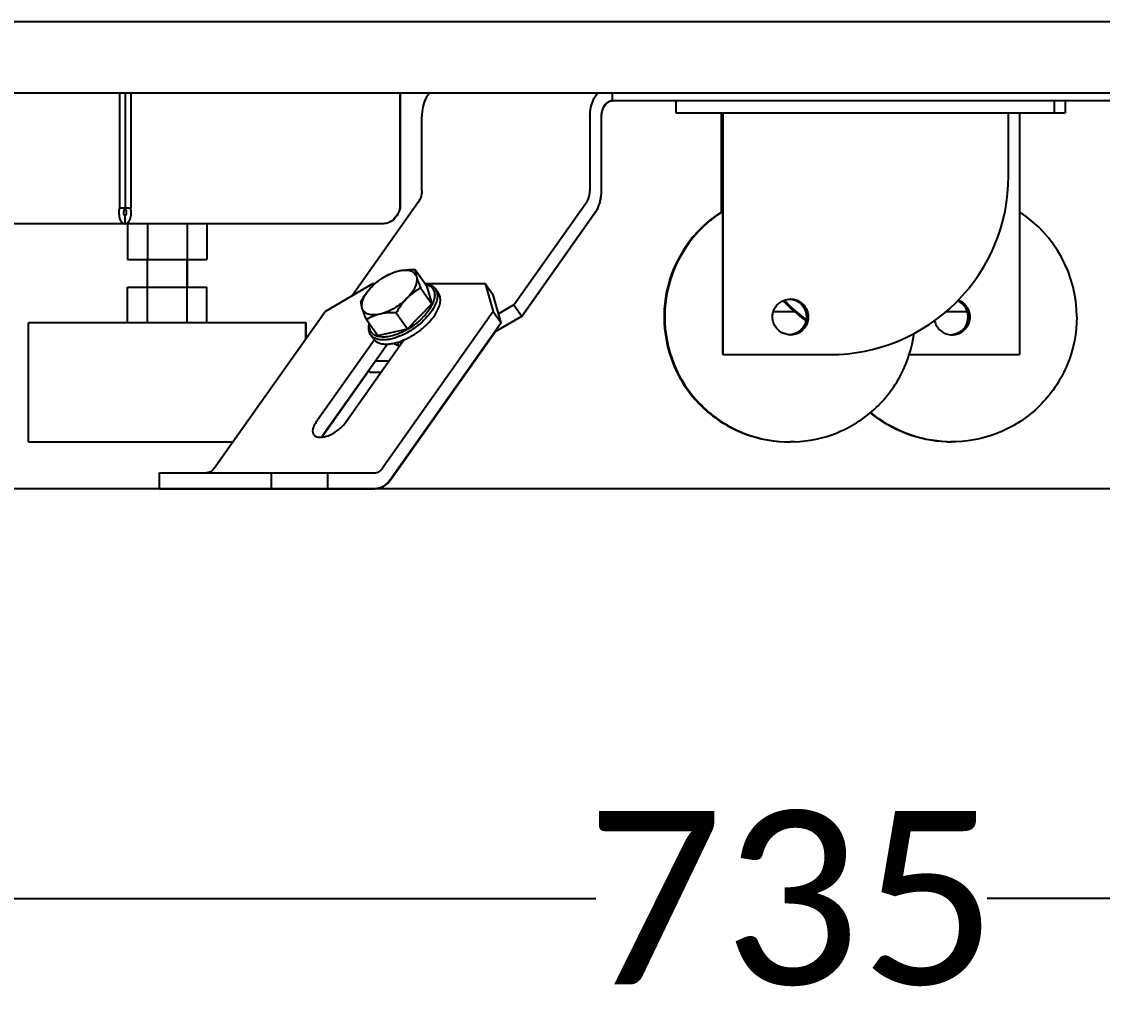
# Model space of a CAD drawing. Header units: millimetres. Extents: x 14017 to 18361, y 6223 to 10695.
# Drawn here: x 17608.7 to 17881.2, y 7869.7 to 8119.5 of the extents above; entities that cross this region are included whole.
import ezdxf

# ---------------------------------------------------------------- set-up
doc = ezdxf.new("R2010")
doc.units = ezdxf.units.MM
doc.header["$LTSCALE"] = 384.175
doc.header["$PDMODE"] = 3
doc.header["$PDSIZE"] = 8
doc.layers.get('0').update_dxf_attribs({"linetype": 'CONTINUOUS'})
doc.layers.get('Defpoints').update_dxf_attribs({"linetype": 'CONTINUOUS'})
doc.styles.get("Standard").update_dxf_attribs({"font": 'calibri.ttf'})
doc.dimstyles.get("Standard").update_dxf_attribs({"dimtxt": 43.75, "dimasz": 43.75, "dimexe": 1.5, "dimexo": 1, "dimtad": 1, "dimdsep": 46, "dimtxsty": 'Standard', "dimblk": '_FILLED', "dimblk1": '_FILLED', "dimblk2": '_FILLED', "dimcen": 0.09, "dimazin": 2, "dimtol": 1, "dimtp": 0.01, "dimtm": 0.01, "dimtfac": 1, "dimtofl": 0, "dimtmove": 0, "dimatfit": 3, "dimldrblk": '_FILLED', "dimfxl": 1, "dimtolj": 1, "dimarcsym": 0})

# ---------------------------------------------------------------- blocks, each defined once
blk = doc.blocks.new('_FILLED')
at = {"color": 0, "linetype": 'ByBlock'}
blk.add_solid([(0, 0), (-1, 0.2143), (-1, -0.2143)], dxfattribs=at)
blk = doc.blocks.new('*D315')
at = {"color": 0, "lineweight": -2}
for p, q in [((17436.23, 8000.7), (17436.23, 7896.87)), ((18169.52, 8000.7), (18169.52, 7896.87)), ((17479.98, 7898.37), (17753.54, 7898.37)), ((18125.77, 7898.37), (17852.22, 7898.37))]:
    blk.add_line(p, q, dxfattribs=at)
at = {"layer": 'Defpoints', "color": 0}
for p in [(17436.23, 8001.7), (18169.52, 8001.7), (18169.52, 7898.37)]:
    blk.add_point(p, dxfattribs=at)
at = {"color": 0, "linetype": 'ByBlock', "lineweight": -2, "xscale": 43.75, "yscale": 43.75, "zscale": 43.75, "rotation": 180}
blk.add_blockref('_FILLED', (17436.23, 7898.37), dxfattribs=at)
at = {"color": 0, "linetype": 'ByBlock', "lineweight": -2, "xscale": 43.75, "yscale": 43.75, "zscale": 43.75}
blk.add_blockref('_FILLED', (18169.52, 7898.37), dxfattribs=at)
at = {"color": 0, "insert": (17802.88, 7898.37), "char_height": 43.75, "attachment_point": 5}
blk.add_mtext('\\A1;735', dxfattribs=at)

msp = doc.modelspace()

# ---------------------------------------------------------------- linework, layer by layer
at = {"linetype": 'Continuous'}
for p, q in [((17497.14953, 8119.50494), (18148.31901, 8119.50494)), ((17497.14953, 8101.56511), (18148.31901, 8101.56511)), ((17633.41183, 8101.56511), (17633.41183, 8072.53502)), ((17634.82622, 8101.56511), (17634.82622, 8072.53502)), ((17636.24025, 8101.56511), (17636.24025, 8072.53502)), ((17704.13112, 8101.56511), (17704.13112, 8072.53502)), ((17704.17345, 8101.56511), (17704.17345, 8072.53502)), ((17757.69936, 8099.53502), (17757.69936, 8101.56511)), ((17887.69935, 8099.53502), (17757.69936, 8099.53502)), ((17773.65874, 8099.53502), (17773.65874, 8096.53502)), ((17869.05478, 8099.53502), (17869.05478, 8096.53502)), ((17871.8098, 8099.53502), (17871.8098, 8096.53502)), ((17773.65881, 8096.53502), (17871.8098, 8096.53502)), ((17785.15524, 8096.53502), (17785.15524, 8071.44416)), ((17785.17514, 8096.53502), (17785.17514, 8071.45746)), ((17785.54194, 8035.53502), (17785.54194, 8096.53502)), ((17785.55987, 8096.53502), (17785.56184, 8035.53502)), ((17857.5588, 8080.53502), (17857.55828, 8096.53502)), ((17860.3133, 8096.53502), (17860.3133, 8035.53502)), ((17709.62076, 8076.84873), (17709.62076, 8095.53502)), ((17752.04178, 8095.53502), (17752.04178, 8076.84873)), ((17754.87057, 8095.53502), (17754.87057, 8076.84873)), ((17754.94112, 8076.84873), (17754.94112, 8095.53502)), ((17785.4251, 8093.53502), (17785.54194, 8093.53502)), ((17708.79223, 8074.02031), (17692.07451, 8050.38088)), ((17732.86778, 8048.07918), (17751.21325, 8074.02031)), ((17633.41183, 8072.53502), (17636.24025, 8072.53502)), ((17734.86803, 8045.25075), (17753.2135, 8071.19188)), ((17753.28447, 8071.19188), (17734.94366, 8045.25075)), ((17699.88866, 8068.53502), (17590.99153, 8068.53502)), ((17634.82658, 8068.53502), (17634.82658, 8070.53502)), ((17635.44009, 8068.53502), (17635.44009, 8059.53502)), ((17640.439, 8068.53502), (17640.439, 8059.53502)), ((17650.439, 8068.53502), (17650.439, 8059.53502)), ((17655.44009, 8068.53502), (17655.44009, 8059.53502)), ((17635.44009, 8059.53502), (17655.44009, 8059.53502)), ((17640.44009, 8052.53502), (17640.44009, 8059.53502)), ((17650.44009, 8052.53502), (17650.44009, 8059.53502)), ((17650.48511, 8059.53502), (17650.48511, 8052.53502)), ((17707.95556, 8056.99792), (17710.79866, 8052.97769)), ((17635.44009, 8052.53502), (17655.44009, 8052.53502)), ((17635.44009, 8043.53502), (17635.44009, 8052.53502)), ((17640.439, 8043.53502), (17640.439, 8052.53502)), ((17650.439, 8043.53502), (17650.439, 8052.53502)), ((17655.44009, 8043.53502), (17655.44009, 8052.53502)), ((17685.2445, 8046.37987), (17697.31531, 8053.45094)), ((17697.31531, 8053.45094), (17697.8771, 8053.45094)), ((17699.02722, 8054.37058), (17699.26724, 8054.54032)), ((17709.32292, 8052.38823), (17712.16601, 8048.368)), ((17710.46398, 8053.45094), (17725.59599, 8053.45094)), ((17710.79866, 8052.97769), (17712.16601, 8048.368)), ((17713.82112, 8051.02474), (17713.07103, 8052.0854)), ((17725.59599, 8053.45094), (17727.59624, 8050.62251)), ((17725.59599, 8053.45094), (17727.66552, 8046.37987)), ((17729.66577, 8043.55144), (17727.59624, 8050.62251)), ((17706.02373, 8042.05528), (17712.16601, 8048.368)), ((17732.86778, 8048.07918), (17729.00319, 8045.81531)), ((17732.86778, 8048.07918), (17734.86803, 8045.25075)), ((17657.301, 8006.8668), (17685.2445, 8046.37987)), ((17695.671, 8044.37248), (17698.5141, 8040.35225)), ((17727.66552, 8046.37987), (17699.72202, 8006.8668)), ((17703.18064, 8046.07551), (17706.02373, 8042.05528)), ((17727.66552, 8046.37987), (17729.66577, 8043.55144)), ((17734.94366, 8045.25075), (17727.98474, 8041.1744)), ((17728.03802, 8041.24974), (17734.86803, 8045.25075)), ((17770.70858, 8045.04641), (17770.70858, 8045.02364)), ((17770.70933, 8045.04641), (17770.70858, 8045.03502)), ((17770.70858, 8045.03502), (17770.70933, 8045.02364)), ((17798.29753, 8046.38846), (17803.74145, 8046.38846)), ((17841.72709, 8046.38846), (17847.17101, 8046.38846)), ((17680.48511, 8043.53502), (17610.44009, 8043.53502)), ((17610.44009, 8013.53502), (17610.44009, 8043.53502)), ((17680.44009, 8039.58627), (17680.44009, 8043.53502)), ((17680.48511, 8039.64993), (17680.48511, 8043.53502)), ((17698.5141, 8040.35225), (17706.02373, 8042.05528)), ((17729.66577, 8043.55144), (17701.72227, 8004.03838)), ((17701.80632, 8004.03838), (17728.11682, 8041.25177)), ((17697.69369, 8039.23972), (17682.94225, 8018.3807)), ((17690.36593, 8018.3807), (17705.1212, 8039.24515)), ((17697.49188, 8039.47676), (17696.74179, 8040.53742)), ((17704.06751, 8038.83813), (17704.45043, 8038.29666)), ((17700.9602, 8038.20184), (17684.94251, 8015.55227)), ((17697.94416, 8033.93704), (17701.36733, 8033.93704)), ((17785.54194, 8035.53502), (17812.56124, 8035.53502)), ((17833.3139, 8035.53502), (17860.3133, 8035.53502)), ((17685.01815, 8015.55227), (17696.30138, 8031.51119)), ((17696.26499, 8031.56265), (17696.58608, 8031.10862)), ((17696.58608, 8031.10862), (17699.36707, 8031.10862)), ((17610.44009, 8013.53502), (17662.01674, 8013.53502)), ((17801.36412, 8013.55149), (17802.38237, 8013.53502)), ((17802.20793, 8013.53502), (17802.36132, 8013.53506)), ((17802.36132, 8013.53536), (17802.3406, 8013.53502)), ((17802.38237, 8013.53502), (17802.51503, 8013.53502)), ((17803.54884, 8013.55199), (17802.51503, 8013.53502)), ((17842.09414, 8013.55199), (17843.12795, 8013.53502)), ((17843.10722, 8013.53506), (17842.95351, 8013.53502)), ((17843.10722, 8013.53536), (17843.08617, 8013.53502)), ((17843.26061, 8013.53502), (17843.12795, 8013.53502)), ((17844.27886, 8013.55149), (17843.26061, 8013.53502)), ((17643.49846, 8005.69523), (17697.72176, 8005.69523)), ((17643.49846, 8001.69523), (17643.49846, 8005.69523)), ((17671.77914, 8001.69523), (17671.77914, 8005.69523)), ((17685.92128, 8001.69523), (17685.92128, 8005.69523)), ((17643.49846, 8001.69523), (17697.72176, 8001.69523))]:
    msp.add_line(p, q, dxfattribs=at)
msp.add_line((18169.5206, 8001.69523), (17436.23173, 8001.69523))
for centre, radius, start, end in [((17802.20869, 8045.03513), 31.50011, 122.0047975, 179.9794931), ((17802.38313, 8045.03513), 31.50011, 122.3869261, 180.0001915), ((17843.25984, 8045.03512), 31.50012, 359.9998204, 57.1479142), ((17802.17297, 8045.02157), 4.5135, 85.1012258, 85.347867), ((17802.19381, 8045.02797), 4.50706, 85.3578098, 85.6047656), ((17802.35378, 8045.03503), 4.49998, 359.9999646, 87.383313), ((17802.36902, 8045.03502), 4.49999, 272.4273021, 87.5755427), ((17802.5282, 8045.03501), 4.5, 0.0002035, 89.587171), ((17832.97588, 8080.58998), 45.07269, 224.2980973, 234.0564112), ((17833.33899, 8080.58501), 45.06657, 224.130407, 233.5338751), ((17833.35872, 8080.58477), 45.06628, 224.1213202, 233.505541), ((17843.1146, 8045.03502), 4.49998, 272.5133822, 0.0000222), ((17843.27377, 8045.03504), 4.50001, 270.5023213, 359.9997448), ((17802.17298, 8045.04852), 4.51354, 274.6523113, 274.9026478), ((17802.19383, 8045.04157), 4.50655, 274.3943033, 274.6449529), ((17802.35251, 8045.04612), 4.51112, 272.6310031, 281.7770866), ((17802.35714, 8045.02041), 4.485, 281.7861624, 282.7409374), ((17842.92519, 8045.04853), 4.51355, 274.6523114, 274.9046979), ((17842.93939, 8045.0418), 4.50679, 274.4785334, 274.7312475), ((17843.09809, 8045.04603), 4.51102, 272.7168964, 281.7772346), ((17843.10272, 8045.02041), 4.485, 281.7861624, 282.7409374), ((17700.20186, 8049.3026), 11.1553, 281.3325763, 282.3140459), ((17833.31403, 8080.45045), 44.91542, 268.9628306, 269.9998228), ((17690.50853, 8011.67043), 6.72405, 144.7387223, 145.0850235), ((17802.20754, 8045.04117), 31.50612, 268.1486542, 268.4658124), ((17802.20784, 8045.05427), 31.51921, 268.4658995, 270.0001653), ((17842.95314, 8045.04167), 31.50661, 268.1203284, 268.4374794), ((17842.95344, 8045.05467), 31.51962, 268.4375682, 270.0001211), ((17695.86384, 8008.23977), 7.27768, 324.2950699, 324.7392915)]:
    msp.add_arc(centre, radius, start, end, dxfattribs=at)
for centre, major_axis, start_param, end_param in [((17812.55979, 8080.53502), (-21.04491, 39.77621), -3.628218708, -2.057422381), ((17832.90875, 8080.53502), (21.04491, 39.77621), -3.452590712, -3.281663698), ((17842.90739, 8045.03502), (2.10449, 3.97762), 3.718073506, 6.348335244)]:
    msp.add_ellipse(centre, major_axis=major_axis, ratio=0.999960896, start_param=start_param, end_param=end_param, dxfattribs=at)
msp.add_ellipse((17802.56116, 8045.03502), major_axis=(-2.10449, 3.97762), ratio=0.999960896, dxfattribs=at)
for points, knots in [([(17711.57833, 8101.58699), (17711.26172, 8101.19991), (17710.08681, 8099.3929), (17709.62076, 8097.17878), (17709.62076, 8095.53502)], [0, 0, 0, 0, 0.233263735, 1, 1, 1, 1]), ([(17752.04178, 8095.53502), (17752.04178, 8096.10425), (17752.19989, 8098.2367), (17753.00371, 8100.36974), (17753.99935, 8101.58699)], [0, 0, 0, 0, 0.265768453, 1, 1, 1, 1]), ([(17757.69936, 8099.53502), (17757.32448, 8099.53502), (17756.51936, 8099.29159), (17755.59737, 8098.35954), (17755.00533, 8097.05028), (17754.87057, 8096.05033), (17754.87057, 8095.53502)], [0, 0, 0, 0, 0.209500271, 0.444675696, 0.71201946, 1, 1, 1, 1]), ([(17754.94112, 8095.53502), (17754.94112, 8096.04271), (17755.07202, 8097.02865), (17755.64753, 8098.32453), (17756.54373, 8099.25795), (17757.33104, 8099.52121), (17757.70151, 8099.53387)], [0, 0, 0, 0, 0.287267474, 0.554510758, 0.790251987, 1, 1, 1, 1]), ([(17709.62076, 8076.84873), (17709.62076, 8076.58806), (17709.5532, 8075.6007), (17709.21368, 8074.61624), (17708.79223, 8074.02031)], [0, 0, 0, 0, 0.263153447, 1, 1, 1, 1]), ([(17751.21325, 8074.02031), (17751.3481, 8074.21099), (17751.84306, 8075.07426), (17752.04178, 8076.09107), (17752.04178, 8076.84873)], [0, 0, 0, 0, 0.235621305, 1, 1, 1, 1]), ([(17754.87057, 8076.84873), (17754.87057, 8076.32738), (17754.73546, 8074.35266), (17754.0564, 8072.38375), (17753.2135, 8071.19188)], [0, 0, 0, 0, 0.263154075, 1, 1, 1, 1]), ([(17753.28447, 8071.19188), (17753.55412, 8071.57326), (17754.54384, 8073.29985), (17754.94112, 8075.33342), (17754.94112, 8076.84873)], [0, 0, 0, 0, 0.235611483, 1, 1, 1, 1]), ([(17633.41183, 8072.53502), (17633.29934, 8072.03519), (17633.20375, 8071.07224), (17633.43689, 8069.77954), (17633.96084, 8068.83201), (17634.56322, 8068.53502), (17634.82658, 8068.53502)], [0, 0, 0, 0, 0.328071836, 0.610547678, 0.831358918, 1, 1, 1, 1]), ([(17634.82658, 8070.53502), (17634.746, 8070.53502), (17634.62774, 8070.6744), (17634.56173, 8070.88656), (17634.50846, 8071.25437), (17634.56471, 8071.82521), (17634.71623, 8072.29066), (17634.82622, 8072.53502)], [0, 0, 0, 0, 0.11272555, 0.204511855, 0.321829042, 0.625120695, 1, 1, 1, 1]), ([(17634.82622, 8072.53502), (17634.93624, 8072.29066), (17635.08783, 8071.82522), (17635.14422, 8071.2544), (17635.09108, 8070.88657), (17635.02522, 8070.67447), (17634.9071, 8070.53502), (17634.82658, 8070.53502)], [0, 0, 0, 0, 0.374927505, 0.678250274, 0.795570415, 0.887347267, 1, 1, 1, 1]), ([(17634.82658, 8068.53502), (17635.08982, 8068.53502), (17635.69199, 8068.83211), (17636.21554, 8069.77962), (17636.44845, 8071.07227), (17636.35277, 8072.0352), (17636.24025, 8072.53502)], [0, 0, 0, 0, 0.168588974, 0.389388458, 0.671887043, 1, 1, 1, 1]), ([(17704.13112, 8072.53502), (17704.01158, 8072.00396), (17703.63164, 8070.97295), (17702.67682, 8069.66449), (17701.39038, 8068.75706), (17700.37794, 8068.53502), (17699.88866, 8068.53502)], [0, 0, 0, 0, 0.260971449, 0.519553219, 0.765435348, 1, 1, 1, 1]), ([(17704.17345, 8072.53502), (17704.0539, 8072.00396), (17703.67396, 8070.97295), (17702.71915, 8069.66449), (17701.4327, 8068.75706), (17700.42026, 8068.53502), (17699.93098, 8068.53502)], [0, 0, 0, 0, 0.260971449, 0.519553219, 0.765435348, 1, 1, 1, 1]), ([(17699.26725, 8054.54031), (17699.99189, 8055.04284), (17701.45859, 8055.89322), (17703.05796, 8056.47353), (17703.84344, 8056.65165)], [0, 0, 0, 0, 0.522646178, 1, 1, 1, 1]), ([(17699.27622, 8054.54655), (17699.37188, 8054.61289), (17699.75492, 8054.87288), (17700.14777, 8055.11832), (17700.44593, 8055.29489)], [0, 0, 0, 0, 0.251462076, 1, 1, 1, 1]), ([(17700.44593, 8055.29489), (17700.95923, 8055.59314), (17702.05608, 8056.14436), (17703.22955, 8056.51244), (17703.84344, 8056.65165)], [0, 0, 0, 0, 0.485358643, 1, 1, 1, 1]), ([(17703.84344, 8056.65165), (17704.16633, 8056.72488), (17705.52289, 8056.97368), (17706.90917, 8057.01953), (17707.95556, 8056.99792)], [0, 0, 0, 0, 0.240320288, 1, 1, 1, 1]), ([(17703.84344, 8056.65165), (17704.36804, 8056.77063), (17705.35056, 8056.90954), (17706.34974, 8056.79678), (17706.77534, 8056.65743)], [0, 0, 0, 0, 0.545697904, 1, 1, 1, 1]), ([(17708.28193, 8055.19833), (17708.52398, 8054.38232), (17708.23505, 8053.16343), (17707.59444, 8051.91639), (17706.94282, 8050.90353), (17706.33837, 8050.19334), (17705.89447, 8049.73712)], [0, 0, 0, 0, 0.41502222, 0.54718265, 0.689621128, 1, 1, 1, 1]), ([(17706.77534, 8056.65743), (17707.12986, 8056.54134), (17707.63423, 8056.26806), (17708.09027, 8055.69523), (17708.23156, 8055.36812), (17708.28193, 8055.19833)], [0, 0, 0, 0, 0.514716383, 0.755622895, 1, 1, 1, 1]), ([(17707.95556, 8056.99792), (17707.95704, 8056.87869), (17707.99407, 8056.2682), (17708.14215, 8055.66956), (17708.28193, 8055.19833)], [0, 0, 0, 0, 0.195225572, 1, 1, 1, 1]), ([(17708.28193, 8055.19833), (17708.41218, 8054.75921), (17708.74228, 8053.81507), (17709.11513, 8052.88795), (17709.32292, 8052.38823)], [0, 0, 0, 0, 0.458381175, 1, 1, 1, 1]), ([(17694.30365, 8048.98217), (17694.4986, 8049.31453), (17695.29361, 8050.61063), (17696.22542, 8051.82974), (17697.01748, 8052.64378)], [0, 0, 0, 0, 0.253314324, 1, 1, 1, 1]), ([(17694.63001, 8047.18257), (17694.38796, 8047.99858), (17694.67689, 8049.21747), (17695.3175, 8050.46451), (17695.96913, 8051.47737), (17696.57358, 8052.18756), (17697.01748, 8052.64378)], [0, 0, 0, 0, 0.41502222, 0.54718265, 0.689621128, 1, 1, 1, 1]), ([(17697.01748, 8052.64378), (17697.16847, 8052.79896), (17697.79965, 8053.41791), (17698.48591, 8053.98028), (17699.02722, 8054.37058)], [0, 0, 0, 0, 0.244964722, 1, 1, 1, 1]), ([(17697.01748, 8052.64378), (17697.17315, 8052.80377), (17697.80161, 8053.4212), (17698.48637, 8053.98058), (17699.01975, 8054.36521)], [0, 0, 0, 0, 0.253432269, 1, 1, 1, 1]), ([(17711.77589, 8052.77001), (17712.03544, 8052.59357), (17712.49983, 8052.14045), (17712.8779, 8051.21033), (17712.91098, 8050.12362), (17712.6262, 8048.92829), (17712.04441, 8047.65798), (17711.18819, 8046.35379), (17710.08846, 8045.06124), (17708.33762, 8043.40504), (17706.32487, 8041.99751), (17704.1735, 8040.92777), (17702.59467, 8040.34731), (17701.08761, 8040.00343), (17699.38937, 8039.88036), (17698.14469, 8040.14672), (17697.53686, 8040.55993)], [0, 0, 0, 0, 0.041031011, 0.082325384, 0.12808812, 0.180918468, 0.241660912, 0.309875764, 0.384274495, 0.463021757, 0.624551056, 0.702902055, 0.776672368, 0.84407771, 0.903909878, 1, 1, 1, 1]), ([(17709.32292, 8052.38823), (17708.7085, 8052.02438), (17707.49721, 8051.22464), (17706.40621, 8050.26307), (17705.89447, 8049.73712)], [0, 0, 0, 0, 0.493176126, 1, 1, 1, 1]), ([(17713.07103, 8052.08541), (17713.27796, 8051.79279), (17713.57798, 8051.06744), (17713.5868, 8049.81864), (17713.21048, 8048.44455), (17712.4759, 8046.99), (17711.41565, 8045.50898), (17710.07385, 8044.06259), (17708.50825, 8042.71309), (17707.35495, 8041.91336), (17706.75496, 8041.54306)], [0, 0, 0, 0, 0.080647385, 0.170859657, 0.276296075, 0.39841574, 0.535728841, 0.684875522, 0.841343686, 1, 1, 1, 1]), ([(17710.5598, 8053.35011), (17710.73705, 8053.33185), (17711.37913, 8053.23605), (17712.01031, 8053.00311), (17712.40063, 8052.73777)], [0, 0, 0, 0, 0.274063829, 1, 1, 1, 1]), ([(17710.62379, 8053.25393), (17710.73201, 8053.22894), (17711.13513, 8053.11964), (17711.5222, 8052.94246), (17711.77589, 8052.77001)], [0, 0, 0, 0, 0.265827245, 1, 1, 1, 1]), ([(17712.40063, 8052.73777), (17712.46679, 8052.6928), (17712.71805, 8052.50644), (17712.93664, 8052.27544), (17713.07103, 8052.08541)], [0, 0, 0, 0, 0.255767868, 1, 1, 1, 1]), ([(17705.89447, 8049.73712), (17704.93501, 8048.75105), (17703.28866, 8047.47754), (17700.90369, 8046.27486), (17699.67111, 8045.8659), (17699.06851, 8045.72924)], [0, 0, 0, 0, 0.51590199, 0.768299859, 1, 1, 1, 1]), ([(17705.89447, 8049.73712), (17705.63292, 8049.46832), (17704.61332, 8048.33707), (17703.7607, 8047.06444), (17703.18064, 8046.07551)], [0, 0, 0, 0, 0.246493076, 1, 1, 1, 1]), ([(17713.23347, 8046.02797), (17713.51033, 8046.49202), (17713.96545, 8047.39692), (17714.33765, 8048.76594), (17714.32697, 8050.01025), (17714.0275, 8050.73288), (17713.82121, 8051.02463)], [0, 0, 0, 0, 0.306364455, 0.570935589, 0.797419681, 1, 1, 1, 1]), ([(17802.55834, 8049.51684), (17803.10749, 8049.46733), (17804.1978, 8049.16129), (17805.54874, 8048.14459), (17806.44344, 8046.71014), (17806.65338, 8045.59741), (17806.65474, 8045.04614)], [0, 0, 0, 0, 0.250038421, 0.500022382, 0.750007463, 1, 1, 1, 1]), ([(17806.67464, 8045.02391), (17806.67601, 8045.57862), (17806.46894, 8046.69946), (17805.57044, 8048.14457), (17804.20974, 8049.16673), (17803.11122, 8049.4712), (17802.5584, 8049.51858)], [0, 0, 0, 0, 0.249987549, 0.49996987, 0.749957432, 1, 1, 1, 1]), ([(17802.55858, 8049.52024), (17803.1122, 8049.47529), (17804.21337, 8049.17495), (17805.57966, 8048.15661), (17806.48417, 8046.71241), (17806.69457, 8045.59052), (17806.69457, 8045.03502)], [0, 0, 0, 0, 0.249993901, 0.499988507, 0.749983009, 1, 1, 1, 1]), ([(17802.56077, 8049.53498), (17803.14447, 8049.53247), (17804.32354, 8049.29445), (17805.81228, 8048.29241), (17806.80849, 8046.79725), (17807.15789, 8045.03522), (17806.80864, 8043.27317), (17805.81255, 8041.7779), (17804.32386, 8040.77572), (17803.14477, 8040.53762), (17802.56106, 8040.53507)], [0, 0, 0, 0, 0.125004824, 0.249998677, 0.374995454, 0.499996675, 0.624997115, 0.74999458, 0.874992101, 1, 1, 1, 1]), ([(17694.63001, 8047.18257), (17694.57604, 8047.36452), (17694.4151, 8047.95282), (17694.30888, 8048.56134), (17694.30365, 8048.98217)], [0, 0, 0, 0, 0.310786875, 1, 1, 1, 1]), ([(17695.671, 8044.37248), (17695.46321, 8044.87219), (17695.09037, 8045.79931), (17694.76027, 8046.74345), (17694.63001, 8047.18257)], [0, 0, 0, 0, 0.541609218, 1, 1, 1, 1]), ([(17696.1366, 8045.72347), (17695.78208, 8045.83955), (17695.27772, 8046.11284), (17694.82167, 8046.68567), (17694.68038, 8047.01278), (17694.63001, 8047.18257)], [0, 0, 0, 0, 0.514716383, 0.755622895, 1, 1, 1, 1]), ([(17844.84399, 8049.25956), (17845.3318, 8049.08055), (17846.25257, 8048.54699), (17847.27199, 8047.3276), (17847.81582, 8045.83242), (17847.8164, 8044.24169), (17847.27444, 8042.74615), (17846.25427, 8041.5253), (17844.88061, 8040.72564), (17843.83312, 8040.53736), (17843.31343, 8040.53507)], [0, 0, 0, 0, 0.124992773, 0.249989282, 0.37499051, 0.499992521, 0.624992799, 0.749991106, 0.874987785, 1, 1, 1, 1]), ([(17843.31368, 8040.53502), (17843.83483, 8040.53502), (17844.88613, 8040.71981), (17846.26613, 8041.51783), (17847.29164, 8042.74037), (17847.83652, 8044.23987), (17847.83575, 8045.83533), (17847.2886, 8047.33433), (17846.26356, 8048.5552), (17845.33833, 8049.08744), (17844.84846, 8049.26519)], [0, 0, 0, 0, 0.12500708, 0.25000054, 0.374997812, 0.499999802, 0.62500258, 0.750003626, 0.875002696, 1, 1, 1, 1]), ([(17847.42685, 8045.02391), (17847.42896, 8045.8784), (17846.92387, 8047.62633), (17845.53432, 8048.80088), (17844.75339, 8049.1477)], [0, 0, 0, 0, 0.500004359, 1, 1, 1, 1]), ([(17844.75746, 8049.15175), (17845.53903, 8048.8068), (17846.93091, 8047.63563), (17847.44015, 8045.88935), (17847.44015, 8045.03502)], [0, 0, 0, 0, 0.499992533, 1, 1, 1, 1]), ([(17847.59934, 8045.03502), (17847.59934, 8045.91006), (17847.06382, 8047.70071), (17845.60756, 8048.87236), (17844.79718, 8049.20243)], [0, 0, 0, 0, 0.500004392, 1, 1, 1, 1]), ([(17844.80128, 8049.20695), (17845.6143, 8048.87833), (17847.07657, 8047.70675), (17847.61458, 8045.91198), (17847.61458, 8045.03502)], [0, 0, 0, 0, 0.499991241, 1, 1, 1, 1]), ([(17847.77378, 8045.03502), (17847.77378, 8045.93268), (17847.20867, 8047.77199), (17845.68083, 8048.94169), (17844.83924, 8049.25393)], [0, 0, 0, 0, 0.500005067, 1, 1, 1, 1]), ([(17699.06851, 8045.72924), (17698.45463, 8045.59003), (17697.28117, 8045.22195), (17696.18431, 8044.67074), (17695.671, 8044.37248)], [0, 0, 0, 0, 0.514631411, 1, 1, 1, 1]), ([(17699.06851, 8045.72924), (17698.5439, 8045.61027), (17697.56138, 8045.47136), (17696.5622, 8045.58412), (17696.1366, 8045.72347)], [0, 0, 0, 0, 0.545697904, 1, 1, 1, 1]), ([(17703.18064, 8046.07551), (17702.82409, 8046.08287), (17701.44764, 8046.08545), (17700.06386, 8045.95497), (17699.06851, 8045.72924)], [0, 0, 0, 0, 0.258939002, 1, 1, 1, 1]), ([(17705.12039, 8039.23604), (17705.95875, 8039.59667), (17707.59975, 8040.46533), (17709.83819, 8042.08294), (17711.7642, 8043.93447), (17712.81209, 8045.32169), (17713.23347, 8046.02797)], [0, 0, 0, 0, 0.255229436, 0.517032559, 0.769997395, 1, 1, 1, 1]), ([(17770.70858, 8045.02364), (17770.71004, 8041.01099), (17772.28378, 8032.90202), (17779.0197, 8022.57648), (17789.12448, 8015.51343), (17797.17906, 8013.68139), (17801.18968, 8013.55151)], [0, 0, 0, 0, 0.250000009, 0.499998716, 0.74999538, 1, 1, 1, 1]), ([(17770.88302, 8045.03502), (17770.88302, 8041.02144), (17772.45458, 8032.90999), (17779.18981, 8022.58042), (17789.29609, 8015.51426), (17797.35256, 8013.68142), (17801.36412, 8013.55151)], [0, 0, 0, 0, 0.249999884, 0.499998635, 0.74999534, 1, 1, 1, 1]), ([(17806.65474, 8045.04614), (17806.6561, 8044.49308), (17806.4503, 8043.37564), (17805.55703, 8041.93352), (17804.20343, 8040.91077), (17803.10955, 8040.60294), (17802.5586, 8040.55323)], [0, 0, 0, 0, 0.249987571, 0.499969976, 0.749957758, 1, 1, 1, 1]), ([(17802.55872, 8040.55149), (17803.10968, 8040.59875), (17804.2045, 8040.90155), (17805.56231, 8041.91766), (17806.46209, 8043.35501), (17806.67327, 8044.47103), (17806.67464, 8045.02391)], [0, 0, 0, 0, 0.250038793, 0.500022527, 0.750007485, 1, 1, 1, 1]), ([(17806.69457, 8045.03502), (17806.69457, 8044.47955), (17806.48419, 8043.35771), (17805.57974, 8041.91354), (17804.21353, 8040.89517), (17803.11239, 8040.5948), (17802.55878, 8040.54982)], [0, 0, 0, 0, 0.250013628, 0.50000467, 0.750001139, 1, 1, 1, 1]), ([(17803.34628, 8040.64584), (17804.31409, 8040.86467), (17806.15442, 8041.99781), (17806.85376, 8044.04274), (17806.85376, 8045.03502)], [0, 0, 0, 0, 0.49998882, 1, 1, 1, 1]), ([(17803.52146, 8040.64601), (17804.48911, 8040.86498), (17806.32903, 8041.99819), (17807.0282, 8044.04286), (17807.0282, 8045.03502)], [0, 0, 0, 0, 0.499988822, 1, 1, 1, 1]), ([(17838.90433, 8044.13688), (17839.10533, 8043.14973), (17840.22809, 8041.25755), (17842.30625, 8040.53502), (17843.31368, 8040.53502)], [0, 0, 0, 0, 0.499994085, 1, 1, 1, 1]), ([(17843.31109, 8040.55151), (17843.86204, 8040.59879), (17844.95682, 8040.90161), (17846.31457, 8041.91773), (17847.21432, 8043.35505), (17847.42549, 8044.47104), (17847.42685, 8045.02391)], [0, 0, 0, 0, 0.250038791, 0.500022526, 0.750007485, 1, 1, 1, 1]), ([(17847.44015, 8045.03502), (17847.44015, 8044.48011), (17847.2302, 8043.35941), (17846.32752, 8041.91624), (17844.96369, 8040.89765), (17843.86411, 8040.59614), (17843.31112, 8040.55037)], [0, 0, 0, 0, 0.25001368, 0.500004691, 0.750001157, 1, 1, 1, 1]), ([(17844.09186, 8040.64584), (17845.05966, 8040.86467), (17846.9, 8041.99781), (17847.59934, 8044.04274), (17847.59934, 8045.03502)], [0, 0, 0, 0, 0.49998882, 1, 1, 1, 1]), ([(17874.75996, 8045.03502), (17874.75996, 8041.02144), (17873.1884, 8032.90999), (17866.45317, 8022.58042), (17856.34689, 8015.51426), (17848.29041, 8013.68142), (17844.27886, 8013.55151)], [0, 0, 0, 0, 0.249999884, 0.499998635, 0.74999534, 1, 1, 1, 1]), ([(17696.74179, 8040.53742), (17696.61558, 8040.71589), (17696.40508, 8041.11784), (17696.24512, 8041.80177), (17696.2363, 8042.55751), (17696.32457, 8043.07442), (17696.38939, 8043.33992)], [0, 0, 0, 0, 0.225457974, 0.461868349, 0.718097453, 1, 1, 1, 1]), ([(17697.53686, 8040.55993), (17697.33595, 8040.69651), (17696.97091, 8041.02407), (17696.59449, 8041.6669), (17696.41488, 8042.42242), (17696.42422, 8042.95515), (17696.45502, 8043.22971)], [0, 0, 0, 0, 0.240546548, 0.477486867, 0.726440472, 1, 1, 1, 1]), ([(17706.75496, 8041.54306), (17705.8907, 8041.00966), (17704.16828, 8040.12006), (17701.92561, 8039.41973), (17700.25244, 8039.22094), (17698.88434, 8039.25677), (17697.91283, 8039.54472), (17697.41218, 8039.88505)], [0, 0, 0, 0, 0.307842443, 0.584844218, 0.706899396, 0.81650565, 1, 1, 1, 1]), ([(17697.41218, 8039.88505), (17697.34603, 8039.93002), (17697.09477, 8040.11639), (17696.87618, 8040.34738), (17696.74179, 8040.53742)], [0, 0, 0, 0, 0.255767868, 1, 1, 1, 1]), ([(17697.4918, 8039.47688), (17697.53634, 8039.41388), (17697.72865, 8039.16683), (17697.96739, 8038.95688), (17698.16228, 8038.82439)], [0, 0, 0, 0, 0.246644319, 1, 1, 1, 1]), ([(17698.16228, 8038.82439), (17698.68857, 8038.46662), (17699.72095, 8038.17705), (17701.16645, 8038.16765), (17701.97426, 8038.28071), (17702.39392, 8038.3648)], [0, 0, 0, 0, 0.439596426, 0.704344726, 1, 1, 1, 1]), ([(17702.58095, 8038.40395), (17702.7881, 8038.44916), (17703.65377, 8038.66363), (17704.49617, 8038.96752), (17705.12039, 8039.23604)], [0, 0, 0, 0, 0.237814617, 1, 1, 1, 1]), ([(17703.6706, 8037.92808), (17703.67254, 8037.99335), (17703.69159, 8038.26986), (17703.7511, 8038.54275), (17703.8122, 8038.74541)], [0, 0, 0, 0, 0.235767322, 1, 1, 1, 1]), ([(17803.54884, 8013.55202), (17807.22069, 8013.67274), (17814.58583, 8015.22665), (17824.1052, 8021.20937), (17830.99331, 8030.09536), (17833.26323, 8037.27219), (17833.74371, 8040.91438)], [0, 0, 0, 0, 0.250005439, 0.500002155, 0.750000218, 1, 1, 1, 1]), ([(17702.60299, 8038.38724), (17702.69509, 8038.30552), (17703.14224, 8037.98702), (17703.70219, 8037.86304), (17704.12322, 8037.8353)], [0, 0, 0, 0, 0.225886644, 1, 1, 1, 1]), ([(17841.9197, 8013.55202), (17838.44253, 8013.66634), (17831.4774, 8015.06485), (17825.3595, 8018.6761), (17822.69553, 8020.91354)], [0, 0, 0, 0, 0.50000898, 1, 1, 1, 1]), ([(17842.09414, 8013.55202), (17838.59788, 8013.66697), (17831.59416, 8015.07981), (17825.4514, 8018.72886), (17822.78111, 8020.98844)], [0, 0, 0, 0, 0.500008964, 1, 1, 1, 1]), ([(17682.94225, 8018.3807), (17682.74618, 8018.10344), (17682.41833, 8017.5603), (17682.12296, 8016.72903), (17682.07683, 8015.96813), (17682.24493, 8015.52277), (17682.36795, 8015.34901)], [0, 0, 0, 0, 0.312262051, 0.579903977, 0.804235428, 1, 1, 1, 1]), ([(17682.36795, 8015.34901), (17683.07505, 8014.35025), (17685.44107, 8014.73678), (17687.28644, 8015.64583), (17688.84431, 8016.66275), (17689.84409, 8017.64279), (17690.36593, 8018.3807)], [0, 0, 0, 0, 0.399957194, 0.54907759, 0.704613074, 1, 1, 1, 1]), ([(17684.44442, 8014.71161), (17684.47772, 8014.78173), (17684.62494, 8015.07264), (17684.79913, 8015.34953), (17684.94251, 8015.55227)], [0, 0, 0, 0, 0.238174767, 1, 1, 1, 1]), ([(17684.99479, 8015.51901), (17684.94857, 8015.4528), (17684.77617, 8015.19597), (17684.62258, 8014.92616), (17684.52416, 8014.71985)], [0, 0, 0, 0, 0.261045537, 1, 1, 1, 1]), ([(17657.301, 8006.8668), (17657.058, 8006.52319), (17656.48006, 8005.93752), (17655.67559, 8005.69523), (17655.30074, 8005.69523)], [0, 0, 0, 0, 0.528910688, 1, 1, 1, 1]), ([(17697.72176, 8005.69523), (17698.09661, 8005.69523), (17698.90108, 8005.93752), (17699.47902, 8006.52319), (17699.72202, 8006.8668)], [0, 0, 0, 0, 0.471089312, 1, 1, 1, 1]), ([(17701.72227, 8004.03838), (17701.23627, 8003.35115), (17700.0804, 8002.17982), (17698.47145, 8001.69523), (17697.72176, 8001.69523)], [0, 0, 0, 0, 0.528910688, 1, 1, 1, 1]), ([(17697.80682, 8001.69523), (17698.54837, 8001.69523), (17700.13842, 8002.16854), (17701.28848, 8003.31749), (17701.77356, 8003.99243)], [0, 0, 0, 0, 0.471502342, 1, 1, 1, 1])]:
    msp.add_open_spline(points, degree=3, knots=knots, dxfattribs=at)

# ---------------------------------------------------------------- dimensions: what is measured, and where the dimension line sits
dim = msp.add_linear_dim(base=(18169.5206, 7898.36963), p1=(17436.23173, 8001.69523), p2=(18169.5206, 8001.69523), text='735', dimstyle='Standard', override={"dimtad": 0, "dimtih": 1, "dimtoh": 1, "dimdec": 4, "dimzin": 0, "dimcen": 62.865, "dimadec": 0, "dimazin": 0, "dimtdec": 4, "dimtzin": 0})
dim.commit()
dim.dimension.update_dxf_attribs({"geometry": '*D315', "text_midpoint": (17802.87617, 7898.36963), "dimtype": 160})

doc.saveas('drawing.dxf')
